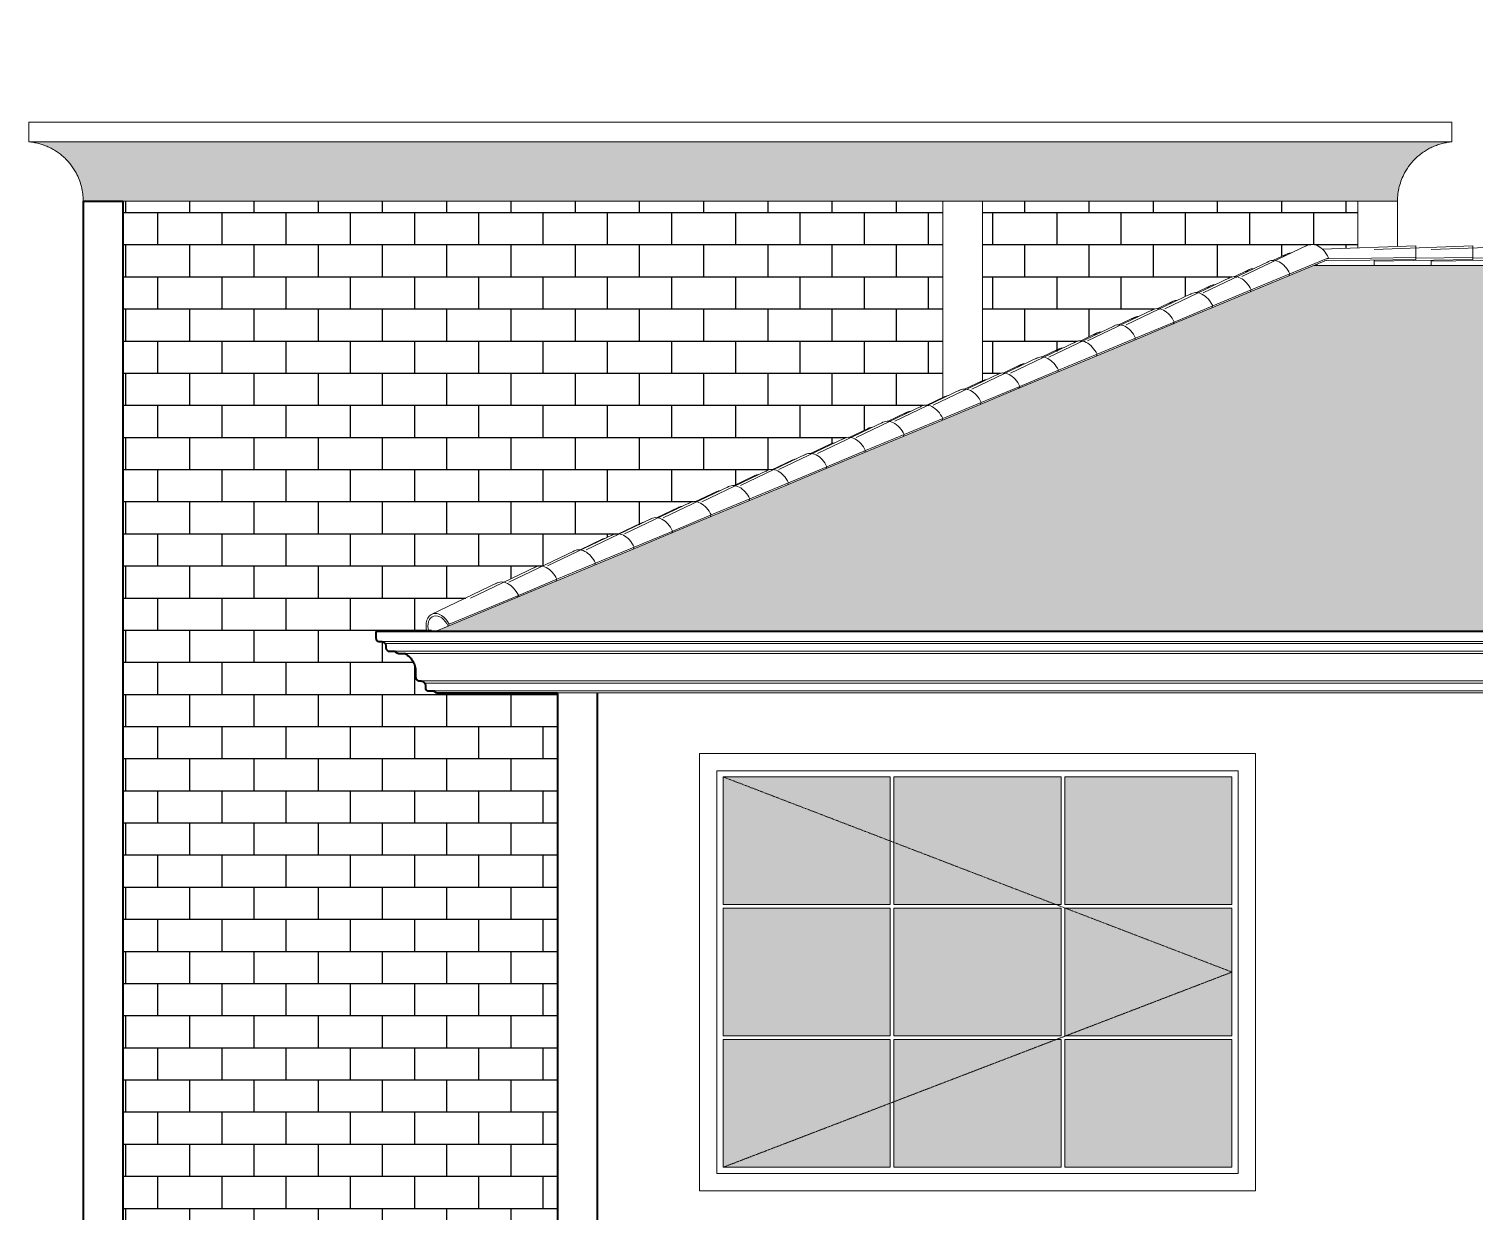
# Model space of a CAD drawing. Header units: inches. Extents: x 8351 to 42256, y 21052 to 33437.
# Drawn here: x 25057 to 25349.5, y 25342.5 to 25581.7 of the extents above; entities that cross this region are included whole.
import ezdxf

# ---------------------------------------------------------------- set-up
doc = ezdxf.new("R2010")
doc.units = ezdxf.units.IN
doc.header["$MEASUREMENT"] = 0
doc.linetypes.add('Dash 1_16_', pattern=[0.125, 0.0625, -0.0625])
for name, color, linetype, lineweight in [('A-COLS', 52, 'Continuous', 9), ('A-GENM', 13, 'Continuous', 9), ('A-GLAZ', 160, 'Continuous', 13), ('A-ROOF', 7, 'Continuous', 9), ('A-ROOF-OTLN', 7, 'Continuous', 9)]:
    doc.layers.add(name, color=color, linetype=linetype, lineweight=lineweight)

# ---------------------------------------------------------------- blocks, each defined once
blk = doc.blocks.new('Casement 3x3 with Trim - 36_ x 48_ 7-170088-South')
at = {"layer": 'A-GLAZ', "lineweight": 9}
for p, q in [((-516.82, 236.25), (-629.32, 236.25)), ((-629.32, 236.25), (-629.32, 147.75)), ((-516.82, 147.75), (-516.82, 236.25)), ((-625.82, 151.25), (-625.82, 232.75)), ((-625.82, 232.75), (-520.32, 232.75)), ((-624.57, 205.67), (-624.57, 231.5)), ((-624.57, 231.5), (-590.74, 231.5)), ((-590.74, 231.5), (-590.74, 205.67)), ((-589.99, 205.67), (-589.99, 231.5)), ((-589.99, 231.5), (-556.16, 231.5)), ((-556.16, 231.5), (-556.16, 205.67)), ((-555.41, 205.67), (-555.41, 231.5)), ((-555.41, 231.5), (-521.57, 231.5)), ((-521.57, 231.5), (-521.57, 205.67)), ((-520.32, 232.75), (-520.32, 151.25)), ((-590.74, 205.67), (-624.57, 205.67)), ((-624.57, 179.08), (-624.57, 204.92)), ((-624.57, 204.92), (-590.74, 204.92)), ((-590.74, 204.92), (-590.74, 179.08)), ((-556.16, 205.67), (-589.99, 205.67)), ((-589.99, 179.08), (-589.99, 204.92)), ((-589.99, 204.92), (-556.16, 204.92)), ((-556.16, 204.92), (-556.16, 179.08)), ((-521.57, 205.67), (-555.41, 205.67)), ((-555.41, 179.08), (-555.41, 204.92)), ((-555.41, 204.92), (-521.57, 204.92)), ((-521.57, 204.92), (-521.57, 179.08)), ((-590.74, 179.08), (-624.57, 179.08)), ((-556.16, 179.08), (-589.99, 179.08)), ((-521.57, 179.08), (-555.41, 179.08)), ((-624.57, 152.5), (-624.57, 178.33)), ((-624.57, 178.33), (-590.74, 178.33)), ((-590.74, 178.33), (-590.74, 152.5)), ((-589.99, 152.5), (-589.99, 178.33)), ((-589.99, 178.33), (-556.16, 178.33)), ((-556.16, 178.33), (-556.16, 152.5)), ((-555.41, 152.5), (-555.41, 178.33)), ((-555.41, 178.33), (-521.57, 178.33)), ((-521.57, 178.33), (-521.57, 152.5)), ((-590.74, 152.5), (-624.57, 152.5)), ((-556.16, 152.5), (-589.99, 152.5)), ((-521.57, 152.5), (-555.41, 152.5)), ((-520.32, 151.25), (-625.82, 151.25)), ((-629.32, 147.75), (-516.82, 147.75))]:
    blk.add_line(p, q, dxfattribs=at)
at = {"layer": 'A-GLAZ', "linetype": 'Dash 1_16_', "lineweight": 9}
for p, q in [((-521.57, 192), (-624.57, 231.5)), ((-521.57, 192), (-624.57, 231.5)), ((-624.57, 152.5), (-521.57, 192)), ((-521.57, 192), (-624.57, 152.5))]:
    blk.add_line(p, q, dxfattribs=at)
blk = doc.blocks.new('RoofCap_Boral_HighProfileClayTiles - Type as Specified in 07 32 00-196235-South')
at = {"layer": 'A-GENM'}
for p, q in [((-503.32, 338.25), (-484.35, 338.96)), ((-484.35, 336.61), (-502.3, 336.35)), ((-492.82, 338.21), (-472.82, 338.96)), ((-484.35, 338.96), (-484.35, 336.61)), ((-472.82, 336.61), (-484.35, 336.44)), ((-484.35, 336.61), (-484.35, 336.16)), ((-481.29, 338.21), (-461.29, 338.96)), ((-472.82, 338.96), (-472.82, 336.61)), ((-461.29, 336.61), (-472.82, 336.44)), ((-472.82, 336.61), (-472.82, 336.16)), ((-469.75, 338.21), (-449.75, 338.96)), ((-461.29, 338.96), (-461.29, 336.61)), ((-449.75, 336.61), (-461.29, 336.44)), ((-461.29, 336.61), (-461.29, 336.16)), ((-458.22, 338.21), (-438.22, 338.96)), ((-449.75, 338.96), (-449.75, 336.61)), ((-438.22, 336.61), (-449.75, 336.44)), ((-449.75, 336.61), (-449.75, 336.16)), ((-446.69, 338.21), (-426.69, 338.96)), ((-438.22, 338.96), (-438.22, 336.61)), ((-426.69, 336.61), (-438.22, 336.44)), ((-438.22, 336.61), (-438.22, 336.16)), ((-435.15, 338.21), (-415.15, 338.96)), ((-426.69, 338.96), (-426.69, 336.61)), ((-415.15, 336.61), (-426.69, 336.44)), ((-426.69, 336.61), (-426.69, 336.16)), ((-423.62, 338.21), (-403.62, 338.96)), ((-415.15, 338.96), (-415.15, 336.61)), ((-403.62, 336.61), (-415.15, 336.44)), ((-415.15, 336.61), (-415.15, 336.16)), ((-412.09, 338.21), (-392.09, 338.96)), ((-403.62, 338.96), (-403.62, 336.61)), ((-392.09, 336.61), (-403.62, 336.44)), ((-403.62, 336.61), (-403.62, 336.16)), ((-400.55, 338.21), (-380.55, 338.96)), ((-392.09, 338.96), (-392.09, 336.61)), ((-380.55, 336.61), (-392.09, 336.44)), ((-392.09, 336.61), (-392.09, 336.16)), ((-389.02, 338.21), (-369.02, 338.96)), ((-380.55, 338.96), (-380.55, 336.61)), ((-369.02, 336.61), (-380.55, 336.44)), ((-380.55, 336.61), (-380.55, 336.16)), ((-377.48, 338.21), (-357.48, 338.96)), ((-369.02, 338.96), (-369.02, 336.61)), ((-357.48, 336.61), (-369.02, 336.44)), ((-369.02, 336.61), (-369.02, 336.16)), ((-365.95, 338.21), (-345.95, 338.96)), ((-357.48, 338.96), (-357.48, 336.61)), ((-345.95, 336.61), (-357.48, 336.44)), ((-357.48, 336.61), (-357.48, 336.16)), ((-354.42, 338.21), (-334.42, 338.96)), ((-345.95, 338.96), (-345.95, 336.61)), ((-345.95, 336.61), (-345.95, 336.16)), ((-334.42, 336.61), (-345.95, 336.44)), ((-334.42, 338.96), (-334.42, 336.61)), ((-334.42, 336.61), (-334.42, 336.16)), ((-504.35, 335.01), (-504.35, 335.29)), ((-484.35, 336.16), (-502.89, 335.89)), ((-472.82, 336.16), (-492.82, 335.87)), ((-492.82, 335.87), (-492.82, 336.03)), ((-492.82, 335.01), (-492.82, 335.86)), ((-461.29, 336.16), (-481.29, 335.87)), ((-481.29, 335.87), (-481.29, 336.03)), ((-481.29, 335.01), (-481.29, 335.86)), ((-449.75, 336.16), (-469.75, 335.87)), ((-469.75, 335.87), (-469.75, 336.03)), ((-469.75, 335.01), (-469.75, 335.86)), ((-438.22, 336.16), (-458.22, 335.87)), ((-458.22, 335.87), (-458.22, 336.03)), ((-458.22, 335.01), (-458.22, 335.86)), ((-426.69, 336.16), (-446.69, 335.87)), ((-446.69, 335.87), (-446.69, 336.03)), ((-446.69, 335.01), (-446.69, 335.86)), ((-415.15, 336.16), (-435.15, 335.87)), ((-435.15, 335.87), (-435.15, 336.03)), ((-435.15, 335.01), (-435.15, 335.86)), ((-403.62, 336.16), (-423.62, 335.87)), ((-423.62, 335.87), (-423.62, 336.03)), ((-423.62, 335.01), (-423.62, 335.86)), ((-392.09, 336.16), (-412.09, 335.87)), ((-412.09, 335.87), (-412.09, 336.03)), ((-412.09, 335.01), (-412.09, 335.86)), ((-380.55, 336.16), (-400.55, 335.87)), ((-400.55, 335.87), (-400.55, 336.03)), ((-400.55, 335.01), (-400.55, 335.86)), ((-369.02, 336.16), (-389.02, 335.87)), ((-389.02, 335.87), (-389.02, 336.03)), ((-389.02, 335.01), (-389.02, 335.86)), ((-357.48, 336.16), (-377.48, 335.87)), ((-377.48, 335.87), (-377.48, 336.03)), ((-377.48, 335.01), (-377.48, 335.86)), ((-345.95, 336.16), (-365.95, 335.87)), ((-365.95, 335.87), (-365.95, 336.03)), ((-365.95, 335.01), (-365.95, 335.86)), ((-334.42, 336.16), (-354.42, 335.87)), ((-354.42, 335.87), (-354.42, 336.03)), ((-354.42, 335.01), (-354.42, 335.86)), ((-334.42, 336.18), (-334.42, 335.36))]:
    blk.add_line(p, q, dxfattribs=at)
blk = doc.blocks.new('RoofCap_Boral_HighProfileClayTiles - Type as Specified in 07 32 00-196177-South')
at = {"layer": 'A-GENM'}
for p, q in [((-506.32, 339.06), (-519.58, 332.73)), ((-502.04, 336.55), (-509.85, 333.29)), ((-514.12, 335.81), (-527.38, 329.47)), ((-502.47, 336.06), (-510.05, 332.91)), ((-521.93, 332.56), (-535.19, 326.22)), ((-510.05, 332.91), (-517.86, 329.65)), ((-509.85, 333.3), (-517.66, 330.04)), ((-509.85, 333.3), (-510.05, 332.91)), ((-529.74, 329.3), (-543, 322.97)), ((-517.86, 329.65), (-525.66, 326.4)), ((-517.66, 330.04), (-525.47, 326.79)), ((-517.66, 330.04), (-517.86, 329.65)), ((-537.55, 326.05), (-550.81, 319.71)), ((-525.66, 326.4), (-533.47, 323.15)), ((-525.47, 326.79), (-533.27, 323.54)), ((-525.47, 326.79), (-525.66, 326.4)), ((-545.35, 322.8), (-558.61, 316.46)), ((-533.47, 323.15), (-541.28, 319.89)), ((-533.27, 323.54), (-541.08, 320.28)), ((-533.27, 323.54), (-533.47, 323.15)), ((-553.16, 319.54), (-566.42, 313.21)), ((-541.28, 319.89), (-549.09, 316.64)), ((-541.08, 320.28), (-548.89, 317.03)), ((-541.08, 320.28), (-541.28, 319.89)), ((-560.97, 316.29), (-574.23, 309.95)), ((-549.09, 316.64), (-556.89, 313.39)), ((-548.89, 317.03), (-556.7, 313.78)), ((-548.89, 317.03), (-549.09, 316.64)), ((-568.77, 313.04), (-582.04, 306.7)), ((-556.89, 313.39), (-564.7, 310.13)), ((-556.7, 313.78), (-564.5, 310.52)), ((-556.7, 313.78), (-556.89, 313.39)), ((-556.89, 313.39), (-556.89, 313.39)), ((-564.7, 310.13), (-572.51, 306.88)), ((-564.5, 310.52), (-572.31, 307.27)), ((-564.5, 310.52), (-564.7, 310.13)), ((-576.58, 309.79), (-589.84, 303.45)), ((-572.31, 307.27), (-580.12, 304.02)), ((-572.31, 307.27), (-572.51, 306.88)), ((-584.39, 306.53), (-597.65, 300.19)), ((-572.51, 306.88), (-580.32, 303.63)), ((-592.2, 303.28), (-605.46, 296.94)), ((-580.32, 303.63), (-588.12, 300.38)), ((-580.12, 304.02), (-587.93, 300.76)), ((-580.12, 304.02), (-580.32, 303.63)), ((-600, 300.03), (-613.27, 293.69)), ((-588.12, 300.38), (-595.93, 297.12)), ((-587.93, 300.76), (-595.73, 297.51)), ((-587.93, 300.76), (-588.12, 300.38)), ((-607.81, 296.77), (-621.07, 290.44)), ((-595.93, 297.12), (-603.74, 293.87)), ((-595.73, 297.51), (-603.54, 294.26)), ((-595.73, 297.51), (-595.93, 297.12)), ((-615.62, 293.52), (-628.88, 287.18)), ((-603.74, 293.87), (-611.55, 290.62)), ((-603.54, 294.26), (-611.35, 291)), ((-603.54, 294.26), (-603.74, 293.87)), ((-623.43, 290.27), (-636.69, 283.93)), ((-611.55, 290.62), (-619.35, 287.36)), ((-611.35, 291.01), (-619.15, 287.75)), ((-611.35, 291.01), (-611.55, 290.62)), ((-631.23, 287.01), (-644.5, 280.68)), ((-619.35, 287.36), (-627.16, 284.11)), ((-619.15, 287.75), (-626.96, 284.5)), ((-619.15, 287.75), (-619.35, 287.36)), ((-639.04, 283.76), (-652.3, 277.42)), ((-627.16, 284.11), (-634.97, 280.86)), ((-626.96, 284.5), (-634.77, 281.25)), ((-626.96, 284.5), (-627.16, 284.11)), ((-634.97, 280.86), (-642.78, 277.6)), ((-634.77, 281.25), (-642.58, 277.99)), ((-634.77, 281.25), (-634.97, 280.86)), ((-646.85, 280.51), (-660.11, 274.17)), ((-642.58, 277.99), (-650.38, 274.74)), ((-642.58, 277.99), (-642.78, 277.6)), ((-654.66, 277.25), (-667.92, 270.92)), ((-642.78, 277.6), (-650.58, 274.35)), ((-662.46, 274), (-675.72, 267.66)), ((-650.58, 274.35), (-658.37, 271.11)), ((-650.38, 274.74), (-658.19, 271.49)), ((-650.38, 274.74), (-650.58, 274.35)), ((-670.27, 270.75), (-683.53, 264.41)), ((-658.39, 271.1), (-666.2, 267.84)), ((-658.19, 271.49), (-666, 268.23)), ((-658.19, 271.49), (-658.39, 271.1)), ((-666.2, 267.84), (-680.23, 262)), ((-666, 268.23), (-680.04, 262.38)), ((-666, 268.23), (-666.2, 267.84)), ((-680.23, 262), (-680.04, 262.38))]:
    blk.add_line(p, q, dxfattribs=at)
for centre, major_axis, start_param, end_param in [((-504.59, 335.18), (-1.63, 3.92), 4.779079, 6.450308), ((-512.4, 331.93), (-1.63, 3.92), 4.779079, 6.450308), ((-520.2, 328.67), (-1.63, 3.92), 4.779079, 6.450308), ((-528.01, 325.42), (-1.63, 3.92), 4.779079, 6.450308), ((-535.82, 322.17), (-1.63, 3.92), 4.779079, 6.450308), ((-543.63, 318.92), (-1.63, 3.92), 4.779079, 6.450308), ((-551.43, 315.66), (-1.63, 3.92), 4.779079, 6.450308), ((-559.24, 312.41), (-1.63, 3.92), 4.779079, 6.450308), ((-567.05, 309.16), (-1.63, 3.92), 4.779079, 6.450308), ((-574.86, 305.9), (-1.63, 3.92), 4.779079, 6.450308), ((-582.66, 302.65), (-1.63, 3.92), 4.779079, 6.450308), ((-590.47, 299.4), (-1.63, 3.92), 4.779079, 6.450308), ((-598.28, 296.14), (-1.63, 3.92), 4.779079, 6.450308), ((-606.09, 292.89), (-1.63, 3.92), 4.779079, 6.450308), ((-613.89, 289.64), (-1.63, 3.92), 4.779079, 6.450308), ((-621.7, 286.38), (-1.63, 3.92), 4.779079, 6.450308), ((-629.51, 283.13), (-1.63, 3.92), 4.779079, 6.450308), ((-637.32, 279.88), (-1.63, 3.92), 4.779079, 6.450308), ((-645.12, 276.63), (-1.63, 3.92), 4.779079, 6.450308), ((-652.93, 273.37), (-1.63, 3.92), 4.779079, 6.450308), ((-660.74, 270.12), (-1.63, 3.92), 4.779079, 6.450308), ((-668.55, 266.87), (-1.63, 3.92), 4.779079, 6.450308), ((-682.11, 261.21), (-1.35, 3.23), 4.793077, 7.668752), ((-682.11, 261.21), (-1.15, 2.77), 4.712389, 7.684921)]:
    blk.add_ellipse(centre, major_axis=major_axis, ratio=0.67828, start_param=start_param, end_param=end_param, dxfattribs=at)
blk = doc.blocks.new('RoofCap_Boral_HighProfileClayTiles - Type as Specified in 07 32 00-198988-South')
at = {"layer": 'A-GENM'}
for p, q in [((-513.33, 335.96), (-510.43, 337.35)), ((-521.13, 332.71), (-518.12, 334.14)), ((-528.92, 329.45), (-525.82, 330.94)), ((-536.72, 326.2), (-533.51, 327.73)), ((-544.51, 322.95), (-541.21, 324.53)), ((-552.31, 319.69), (-548.9, 321.32)), ((-560.1, 316.44), (-556.59, 318.11)), ((-567.9, 313.18), (-564.29, 314.91)), ((-575.69, 309.93), (-571.98, 311.7)), ((-583.49, 306.68), (-579.67, 308.5)), ((-591.28, 303.42), (-587.37, 305.29)), ((-599.08, 300.17), (-595.06, 302.09)), ((-606.87, 296.91), (-602.76, 298.88)), ((-614.67, 293.66), (-610.45, 295.67)), ((-622.46, 290.41), (-618.14, 292.47)), ((-630.26, 287.15), (-625.84, 289.26)), ((-638.05, 283.9), (-633.53, 286.06)), ((-645.85, 280.64), (-641.23, 282.85)), ((-653.64, 277.39), (-648.92, 279.64))]:
    blk.add_line(p, q, dxfattribs=at)
for centre, start_param, end_param in [((-508.7, 333.47), 6.013691, 6.616974), ((-516.4, 330.26), 6.016516, 6.611386), ((-524.09, 327.05), 6.01934, 6.605798), ((-531.79, 323.85), 6.022165, 6.600211), ((-539.48, 320.64), 6.024989, 6.594623), ((-547.17, 317.44), 6.027813, 6.589035), ((-554.87, 314.23), 6.03652, 6.583447), ((-562.56, 311.03), 6.040064, 6.57786), ((-570.26, 307.82), 6.043607, 6.575739), ((-577.95, 304.61), 6.047151, 6.56871), ((-585.64, 301.41), 6.050695, 6.561681), ((-593.34, 298.2), 6.054238, 6.556912), ((-601.03, 295), 6.057782, 6.553686), ((-608.72, 291.79), 6.061326, 6.55046), ((-616.42, 288.59), 6.06487, 6.547234), ((-624.11, 285.38), 6.068413, 6.544008), ((-631.81, 282.17), 6.071957, 6.540782), ((-639.5, 278.97), 6.075501, 6.537556), ((-647.19, 275.76), 6.079044, 6.526935)]:
    blk.add_ellipse(centre, major_axis=(-1.63, 3.92), ratio=0.67828, start_param=start_param, end_param=end_param, dxfattribs=at)

msp = doc.modelspace()

# ---------------------------------------------------------------- hatches: boundary and pattern name
at = {"transparency": 33554544}
h = msp.add_hatch(dxfattribs=at)
h.set_pattern_fill('AR-RSHKE', scale=0.4, style=0)
h.set_pattern_definition([(0, (24972.56, 22814.565), (10.2, 4.8), [2.4, -2, 2.8, -1.2, 3.6, -1.6]), (0, (24974.96, 22814.765), (10.2, 4.8), [2, -7.6, 1.6, -2.4]), (0, (24979.76, 22814.265), (10.2, 4.8), [1.2, -12.4]), (90, (24972.56, 22814.5652), (-3.4, 4.8), [4.6, -14.6]), (90, (24974.96, 22814.5652), (-3.4, 4.8), [4.5, -14.7]), (90, (24976.96, 22814.5652), (-3.4, 4.8), [4.2, -15]), (90, (24979.76, 22814.2652), (-3.4, 4.8), [4.6, -14.6]), (90, (24980.96, 22814.2652), (-3.4, 4.8), [4.6, -14.6]), (90, (24984.56, 22814.5652), (-3.4, 4.8), [4.4, -14.8])])
h.paths.add_polyline_path([(25139.22, 25459.79), (25901.47, 25459.79), (25894.92, 25462.52), (25894.86, 25462.45), (25894.38, 25461.38), (25894.21, 25460.26), (25891.3, 25461.38), (25879.74, 25465.85), (25879.74, 25466.09), (25871.77, 25469.17), (25871.77, 25469.41), (25863.81, 25472.49), (25863.81, 25472.73), (25855.85, 25475.81), (25855.85, 25476.05), (25847.88, 25479.12), (25847.88, 25479.36), (25839.92, 25482.44), (25839.92, 25482.68), (25831.96, 25485.76), (25831.96, 25486), (25823.99, 25489.08), (25823.99, 25489.32), (25816.03, 25492.4), (25816.03, 25492.64), (25808.07, 25495.71), (25808.07, 25495.95), (25800.1, 25499.03), (25800.1, 25499.27), (25792.14, 25502.35), (25792.14, 25502.59), (25784.18, 25505.67), (25784.18, 25505.91), (25776.22, 25508.99), (25776.22, 25509.22), (25768.25, 25512.3), (25768.25, 25512.54), (25760.29, 25515.62), (25760.29, 25515.86), (25752.33, 25518.94), (25752.33, 25519.18), (25744.36, 25522.26), (25744.36, 25522.5), (25736.4, 25525.57), (25736.4, 25525.81), (25728.44, 25528.89), (25728.44, 25529.13), (25720.47, 25532.21), (25720.47, 25532.45), (25712.51, 25535.53), (25712.51, 25535.77), (25704.55, 25538.85), (25704.55, 25539.09), (25696.58, 25542.16), (25696.58, 25542.4), (25688.62, 25545.48), (25688.62, 25545.72), (25680.66, 25548.8), (25680.66, 25549.04), (25672.7, 25552.12), (25672.7, 25552.36), (25664.73, 25555.44), (25664.73, 25555.68), (25656.77, 25558.75), (25656.77, 25558.99), (25648.81, 25562.07), (25648.81, 25562.31), (25640.84, 25565.39), (25640.84, 25565.63), (25632.88, 25568.71), (25632.88, 25568.95), (25624.92, 25572.03), (25624.92, 25572.27), (25616.95, 25575.34), (25616.95, 25575.58), (25608.99, 25578.66), (25608.99, 25578.9), (25601.62, 25581.73), (25486.78, 25533.88), (25317.03, 25533.88), (25141.23, 25460.63)], flags=0)
at = {"lineweight": -2, "transparency": 33554671}
h = msp.add_hatch(color=7, dxfattribs=at)
edge = h.paths.add_edge_path()
edge.add_spline(control_points=[(25333.97, 25546.88), (25333.97, 25547.87), (25334.22, 25549.85), (25335.19, 25552.34), (25336.45, 25554.29), (25337.58, 25555.51), (25338.59, 25556.37), (25339.26, 25556.86), (25339.82, 25557.21), (25340.25, 25557.45), (25340.69, 25557.68), (25341.14, 25557.89), (25341.6, 25558.08), (25342.22, 25558.31), (25343.01, 25558.55), (25343.98, 25558.76), (25344.64, 25558.85), (25344.97, 25558.88)], knot_values=[0, 0, 0, 0, 0.166667, 0.333333, 0.444444, 0.555556, 0.611111, 0.666667, 0.694444, 0.722222, 0.75, 0.777778, 0.805556, 0.833333, 0.888889, 0.944444, 1, 1, 1, 1], degree=3, periodic=0)
edge.add_line((25344.55, 25558.88), (25056.97, 25558.88))
edge.add_spline(control_points=[(25056.97, 25558.88), (25057.3, 25558.85), (25057.96, 25558.76), (25058.93, 25558.55), (25059.72, 25558.31), (25060.35, 25558.08), (25060.95, 25557.83), (25061.55, 25557.54), (25062.12, 25557.21), (25062.54, 25556.94), (25062.95, 25556.66), (25063.35, 25556.36), (25063.74, 25556.05), (25064.23, 25555.61), (25064.82, 25555.02), (25065.46, 25554.26), (25066.03, 25553.45), (25066.88, 25552.03), (25067.54, 25550.32), (25067.91, 25548.36), (25067.97, 25547.37), (25067.97, 25546.88)], knot_values=[-1, -1, -1, -1, -0.944444, -0.888889, -0.833333, -0.805556, -0.777778, -0.722222, -0.694444, -0.666667, -0.638889, -0.611111, -0.583333, -0.555556, -0.5, -0.444444, -0.388889, -0.333333, -0.166667, -0.083333, 0, 0, 0, 0], degree=3, periodic=0)
edge.add_line((25067.97, 25546.88), (25075.97, 25546.88))
edge.add_line((25075.97, 25546.88), (25333.97, 25546.88))
h = msp.add_hatch()
h.set_pattern_fill('BRICK', color=16, scale=26)
h.set_pattern_definition([(0, (24972.56, 22814.565), (0, 6.5), []), (90, (24972.56, 22814.565), (-13, 8e-16), [6.5, -6.5]), (90, (24979.06, 22814.565), (-13, 8e-16), [-6.5, 6.5])])
edge = h.paths.add_edge_path()
edge.add_line((25163.97, 25447.37), (25139.56, 25447.37))
edge.add_spline(control_points=[(25139.56, 25447.37), (25139.51, 25447.37), (25139.43, 25447.38), (25139.34, 25447.41), (25139.28, 25447.44), (25139.23, 25447.47), (25139.19, 25447.5), (25139.15, 25447.53), (25139.12, 25447.57), (25139.08, 25447.61), (25139.05, 25447.67), (25139.02, 25447.73), (25139, 25447.77), (25139, 25447.79)], knot_values=[0, 0, 0, 0, 0.166667, 0.25, 0.333333, 0.375, 0.416667, 0.5, 0.541667, 0.583333, 0.666667, 0.75, 0.808715, 0.808715, 0.808715, 0.808715], degree=3, periodic=0)
edge.add_line((25138.29, 25447.79), (25137.47, 25447.79))
edge.add_spline(control_points=[(25137.81, 25447.79), (25137.76, 25447.79), (25137.68, 25447.8), (25137.59, 25447.83), (25137.53, 25447.86), (25137.48, 25447.89), (25137.44, 25447.92), (25137.4, 25447.95), (25137.37, 25447.99), (25137.33, 25448.03), (25137.3, 25448.08), (25137.26, 25448.15), (25137.23, 25448.25), (25137.22, 25448.33), (25137.22, 25448.38)], knot_values=[-1, -1, -1, -1, -0.833333, -0.75, -0.666667, -0.625, -0.583333, -0.5, -0.458333, -0.416667, -0.333333, -0.25, -0.166667, 0, 0, 0, 0], degree=3, periodic=0)
edge.add_line((25136.81, 25449.37), (25137.04, 25449.37))
edge.add_spline(control_points=[(25137.04, 25449.37), (25137.03, 25449.38), (25137.01, 25449.41), (25136.98, 25449.45), (25136.92, 25449.52), (25136.85, 25449.57), (25136.78, 25449.62), (25136.71, 25449.67), (25136.61, 25449.72), (25136.45, 25449.77), (25136.32, 25449.79), (25136.24, 25449.79)], knot_values=[-1, -1, -1, -1, -0.974627, -0.932961, -0.891294, -0.807961, -0.766294, -0.724627, -0.641294, -0.557961, -0.391294, -0.391294, -0.391294, -0.391294], degree=3, periodic=0)
edge.add_line((25136.24, 25449.79), (25135.59, 25449.79))
edge.add_spline(control_points=[(25136.1, 25449.79), (25136.02, 25449.79), (25135.91, 25449.8), (25135.76, 25449.85), (25135.68, 25449.89), (25135.61, 25449.94), (25135.55, 25449.98), (25135.49, 25450.03), (25135.44, 25450.09), (25135.39, 25450.15), (25135.34, 25450.23), (25135.29, 25450.33), (25135.24, 25450.48), (25135.22, 25450.59), (25135.22, 25450.67)], knot_values=[-1, -1, -1, -1, -0.833333, -0.75, -0.666667, -0.625, -0.583333, -0.5, -0.458333, -0.416667, -0.333333, -0.25, -0.166667, 0, 0, 0, 0], degree=3, periodic=0)
edge.add_line((25135.22, 25450.67), (25135.22, 25451.79))
edge.add_spline(control_points=[(25135.22, 25451.79), (25135.22, 25452.14), (25135.15, 25452.66), (25134.93, 25453.32), (25134.7, 25453.79), (25134.45, 25454.16), (25134.23, 25454.43), (25134.05, 25454.62), (25133.86, 25454.8), (25133.66, 25454.96), (25133.45, 25455.12), (25133.23, 25455.25), (25133.07, 25455.33), (25133, 25455.37)], knot_values=[-0.706808, -0.706808, -0.706808, -0.706808, -0.540141, -0.456808, -0.373474, -0.290141, -0.248474, -0.206808, -0.165141, -0.123474, -0.081808, -0.040141, 0, 0, 0, 0], degree=3, periodic=0)
edge.add_spline(control_points=[(25133, 25455.37), (25132.99, 25455.37), (25132.98, 25455.37), (25132.97, 25455.37)], knot_values=[0.995584, 0.995584, 0.995584, 0.995584, 1, 1, 1, 1], degree=3, periodic=0)
edge.add_line((25132.97, 25455.37), (25131.47, 25455.37))
edge.add_spline(control_points=[(25131.08, 25455.76), (25131.09, 25455.74), (25131.12, 25455.69), (25131.17, 25455.64), (25131.21, 25455.59), (25131.27, 25455.54), (25131.32, 25455.5), (25131.38, 25455.47), (25131.46, 25455.43), (25131.59, 25455.38), (25131.69, 25455.37), (25131.76, 25455.37)], knot_values=[0, 0, 0, 0, 0.083333, 0.125, 0.166667, 0.25, 0.291667, 0.333333, 0.416667, 0.5, 0.666667, 0.666667, 0.666667, 0.666667], degree=3, periodic=0)
edge.add_line((25131.05, 25455.79), (25129.55, 25455.79))
edge.add_spline(control_points=[(25130.01, 25455.79), (25129.94, 25455.79), (25129.84, 25455.8), (25129.71, 25455.85), (25129.63, 25455.88), (25129.57, 25455.92), (25129.52, 25455.96), (25129.46, 25456.01), (25129.42, 25456.06), (25129.37, 25456.11), (25129.32, 25456.18), (25129.28, 25456.27), (25129.23, 25456.4), (25129.22, 25456.51), (25129.22, 25456.58)], knot_values=[-1, -1, -1, -1, -0.833333, -0.75, -0.666667, -0.625, -0.583333, -0.5, -0.458333, -0.416667, -0.333333, -0.25, -0.166667, 0, 0, 0, 0], degree=3, periodic=0)
edge.add_spline(control_points=[(25129.04, 25457.37), (25129.03, 25457.38), (25129.01, 25457.41), (25128.98, 25457.45), (25128.92, 25457.52), (25128.85, 25457.57), (25128.78, 25457.62), (25128.71, 25457.67), (25128.61, 25457.72), (25128.45, 25457.77), (25128.32, 25457.79), (25128.24, 25457.79)], knot_values=[-1, -1, -1, -1, -0.974627, -0.932961, -0.891294, -0.807961, -0.766294, -0.724627, -0.641294, -0.557961, -0.391294, -0.391294, -0.391294, -0.391294], degree=3, periodic=0)
edge.add_line((25128.24, 25457.79), (25127.47, 25457.79))
edge.add_spline(control_points=[(25127.81, 25457.79), (25127.76, 25457.79), (25127.68, 25457.8), (25127.59, 25457.83), (25127.53, 25457.86), (25127.48, 25457.89), (25127.44, 25457.92), (25127.4, 25457.95), (25127.37, 25457.99), (25127.33, 25458.03), (25127.3, 25458.08), (25127.26, 25458.15), (25127.23, 25458.25), (25127.22, 25458.33), (25127.22, 25458.38)], knot_values=[-1, -1, -1, -1, -0.833333, -0.75, -0.666667, -0.625, -0.583333, -0.5, -0.458333, -0.416667, -0.333333, -0.25, -0.166667, 0, 0, 0, 0], degree=3, periodic=0)
edge.add_line((25127.22, 25458.38), (25127.22, 25459.79))
edge.add_line((25127.22, 25459.79), (25137.53, 25459.79))
edge.add_ellipse((25139.93, 25460.09), major_axis=(-1.35, 3.23), ratio=0.67828, start_angle=-85.3769, end_angle=79.3584, ccw=False)
edge.add_line((25138.09, 25463.08), (25152.09, 25469.77))
edge.add_ellipse((25153.5, 25465.74), major_axis=(-1.63, 3.92), ratio=0.67828, start_angle=-24.0631, end_angle=9.5754, ccw=False)
edge.add_line((25153.09, 25469.78), (25159.89, 25473.03))
edge.add_ellipse((25161.31, 25468.99), major_axis=(-1.63, 3.92), ratio=0.67828, start_angle=-24.0631, end_angle=9.5754, ccw=False)
edge.add_line((25160.9, 25473.03), (25167.64, 25476.25))
edge.add_ellipse((25169.11, 25472.25), major_axis=(-1.63, 3.92), ratio=0.67828, start_angle=-20.291, end_angle=9.5754, ccw=False)
edge.add_line((25168.5, 25476.31), (25173.16, 25478.54))
edge.add_ellipse((25174.85, 25474.64), major_axis=(-1.63, 3.92), ratio=0.67828, start_angle=-11.3461, end_angle=13.9658, ccw=False)
edge.add_line((25173.77, 25478.7), (25175.44, 25479.5))
edge.add_ellipse((25176.92, 25475.5), major_axis=(-1.63, 3.92), ratio=0.67828, start_angle=-20.0668, end_angle=9.5754, ccw=False)
edge.add_line((25176.3, 25479.57), (25180.84, 25481.74))
edge.add_ellipse((25182.54, 25477.84), major_axis=(-1.63, 3.92), ratio=0.67828, start_angle=-11.7082, end_angle=14.5744, ccw=False)
edge.add_line((25181.48, 25481.91), (25183.25, 25482.75))
edge.add_ellipse((25184.73, 25478.75), major_axis=(-1.63, 3.92), ratio=0.67828, start_angle=-19.8403, end_angle=9.5754, ccw=False)
edge.add_line((25184.09, 25482.82), (25188.54, 25484.95))
edge.add_ellipse((25190.24, 25481.05), major_axis=(-1.63, 3.92), ratio=0.67828, start_angle=-12.0612, end_angle=14.7592, ccw=False)
edge.add_line((25189.2, 25485.12), (25191.05, 25486))
edge.add_ellipse((25192.54, 25482.01), major_axis=(-1.63, 3.92), ratio=0.67828, start_angle=-19.6116, end_angle=9.5754, ccw=False)
edge.add_line((25191.89, 25486.07), (25196.24, 25488.15))
edge.add_ellipse((25197.93, 25484.25), major_axis=(-1.63, 3.92), ratio=0.67828, start_angle=-12.3055, end_angle=14.944, ccw=False)
edge.add_line((25196.91, 25488.33), (25199.14, 25489.39))
edge.add_ellipse((25200.34, 25485.26), major_axis=(-1.63, 3.92), ratio=0.67828, start_angle=-24.0631, end_angle=-19.3805)
edge.add_line((25199.68, 25489.33), (25203.93, 25491.36))
edge.add_ellipse((25205.63, 25487.46), major_axis=(-1.63, 3.92), ratio=0.67828, start_angle=-12.5086, end_angle=15.1289, ccw=False)
edge.add_line((25204.63, 25491.54), (25206.94, 25492.64))
edge.add_ellipse((25208.15, 25488.51), major_axis=(-1.63, 3.92), ratio=0.67828, start_angle=-24.0631, end_angle=-19.1471)
edge.add_line((25207.48, 25492.58), (25211.63, 25494.56))
edge.add_ellipse((25213.32, 25490.67), major_axis=(-1.63, 3.92), ratio=0.67828, start_angle=-12.7116, end_angle=15.3137, ccw=False)
edge.add_line((25212.34, 25494.75), (25214.74, 25495.89))
edge.add_ellipse((25215.96, 25491.77), major_axis=(-1.63, 3.92), ratio=0.67828, start_angle=-24.0631, end_angle=-18.9112)
edge.add_line((25215.27, 25495.84), (25219.29, 25497.75))
edge.add_line((25219.29, 25497.75), (25222.04, 25498.9))
edge.add_line((25222.04, 25498.9), (25222.54, 25499.14))
edge.add_ellipse((25223.77, 25495.02), major_axis=(-1.63, 3.92), ratio=0.67828, start_angle=-24.0631, end_angle=-18.6726)
edge.add_line((25223.07, 25499.09), (25227.02, 25500.98))
edge.add_ellipse((25228.71, 25497.08), major_axis=(-1.63, 3.92), ratio=0.67828, start_angle=-13.1177, end_angle=15.6834, ccw=False)
edge.add_line((25227.78, 25501.16), (25230.35, 25502.39))
edge.add_ellipse((25231.57, 25498.27), major_axis=(-1.63, 3.92), ratio=0.67828, start_angle=-24.0631, end_angle=-18.4315)
edge.add_line((25230.86, 25502.34), (25234.71, 25504.18))
edge.add_ellipse((25236.4, 25500.28), major_axis=(-1.63, 3.92), ratio=0.67828, start_angle=-13.3207, end_angle=15.9566, ccw=False)
edge.add_line((25235.49, 25504.37), (25238.15, 25505.64))
edge.add_ellipse((25239.38, 25501.52), major_axis=(-1.63, 3.92), ratio=0.67828, start_angle=-24.0631, end_angle=-18.1875)
edge.add_line((25238.66, 25505.6), (25241.97, 25507.18))
edge.add_line((25241.97, 25507.18), (25241.97, 25546.88))
edge.add_line((25241.97, 25546.88), (25075.97, 25546.88))
edge.add_line((25075.97, 25546.88), (25075.97, 25198.88))
edge.add_line((25075.97, 25198.88), (25163.97, 25198.88))
edge.add_line((25163.97, 25198.88), (25163.97, 25328.38))
edge.add_line((25163.97, 25328.38), (25163.97, 25333.38))
edge.add_line((25163.97, 25333.38), (25163.97, 25447.37))
edge = h.paths.add_edge_path()
edge.add_line((25311.62, 25536.22), (25316.26, 25538.16))
edge.add_ellipse((25317.46, 25534.06), major_axis=(-1.63, 3.92), ratio=0.67828, start_angle=-56.8501, end_angle=9.5754, ccw=False)
edge.add_line((25318.79, 25537.13), (25325.97, 25537.4))
edge.add_line((25325.97, 25537.4), (25325.97, 25546.88))
edge.add_line((25325.97, 25546.88), (25249.97, 25546.88))
edge.add_line((25249.97, 25546.88), (25249.97, 25510.64))
edge.add_ellipse((25251.79, 25506.7), major_axis=(-1.63, 3.92), ratio=0.67828, start_angle=-13.7268, end_angle=1.9837, ccw=False)
edge.add_line((25250.89, 25510.78), (25253.76, 25512.15))
edge.add_ellipse((25255, 25508.03), major_axis=(-1.63, 3.92), ratio=0.67828, start_angle=-24.0631, end_angle=-17.691)
edge.add_line((25254.25, 25512.11), (25257.78, 25513.79))
edge.add_ellipse((25259.48, 25509.9), major_axis=(-1.63, 3.92), ratio=0.67828, start_angle=-13.9298, end_angle=16.8836, ccw=False)
edge.add_line((25258.63, 25514), (25261.56, 25515.4))
edge.add_ellipse((25262.8, 25511.28), major_axis=(-1.63, 3.92), ratio=0.67828, start_angle=-24.0631, end_angle=-17.4381)
edge.add_line((25262.04, 25515.36), (25265.47, 25517))
edge.add_ellipse((25267.18, 25513.11), major_axis=(-1.63, 3.92), ratio=0.67828, start_angle=-14.1329, end_angle=17.2038, ccw=False)
edge.add_line((25266.35, 25517.21), (25269.36, 25518.65))
edge.add_ellipse((25270.61, 25514.54), major_axis=(-1.63, 3.92), ratio=0.67828, start_angle=-24.0631, end_angle=-17.1821)
edge.add_line((25269.83, 25518.61), (25273.17, 25520.21))
edge.add_ellipse((25274.87, 25516.31), major_axis=(-1.63, 3.92), ratio=0.67828, start_angle=-14.6317, end_angle=17.5239, ccw=False)
edge.add_line((25274.05, 25520.41), (25277.16, 25521.9))
edge.add_ellipse((25278.42, 25517.79), major_axis=(-1.63, 3.92), ratio=0.67828, start_angle=-24.0631, end_angle=-16.9227)
edge.add_line((25277.63, 25521.87), (25280.86, 25523.41))
edge.add_ellipse((25282.57, 25519.52), major_axis=(-1.63, 3.92), ratio=0.67828, start_angle=-14.7936, end_angle=17.8441, ccw=False)
edge.add_line((25281.76, 25523.62), (25284.97, 25525.15))
edge.add_ellipse((25286.23, 25521.04), major_axis=(-1.63, 3.92), ratio=0.67828, start_angle=-24.0631, end_angle=-16.6598)
edge.add_line((25285.42, 25525.12), (25288.55, 25526.61))
edge.add_ellipse((25290.26, 25522.72), major_axis=(-1.63, 3.92), ratio=0.67828, start_angle=-14.9554, end_angle=18.1642, ccw=False)
edge.add_line((25289.47, 25526.82), (25292.77, 25528.4))
edge.add_ellipse((25294.03, 25524.3), major_axis=(-1.63, 3.92), ratio=0.67828, start_angle=-24.0631, end_angle=-16.3933)
edge.add_line((25293.22, 25528.37), (25296.24, 25529.82))
edge.add_ellipse((25297.95, 25525.93), major_axis=(-1.63, 3.92), ratio=0.67828, start_angle=-15.1172, end_angle=18.4844, ccw=False)
edge.add_line((25297.19, 25530.03), (25300.57, 25531.65))
edge.add_ellipse((25301.84, 25527.55), major_axis=(-1.63, 3.92), ratio=0.67828, start_angle=-24.0631, end_angle=-16.1231)
edge.add_line((25301.01, 25531.63), (25304.18, 25533.14))
edge.add_ellipse((25305.65, 25529.14), major_axis=(-1.63, 3.92), ratio=0.67828, start_angle=-15.279, end_angle=1.9837, ccw=False)
edge.add_line((25304.86, 25533.22), (25308.64, 25535.03))
edge.add_ellipse((25309.65, 25530.8), major_axis=(-1.63, 3.92), ratio=0.67828, start_angle=-15.8488, end_angle=9.5754, ccw=False)
edge.add_ellipse((25309.65, 25530.8), major_axis=(-1.63, 3.92), ratio=0.67828, start_angle=-24.0631, end_angle=-15.8488, ccw=False)
edge.add_line((25308.83, 25534.9), (25311.62, 25536.22))
at = {"lineweight": 40, "transparency": 33554544}
h = msp.add_hatch(color=256, dxfattribs=at)
h.set_gradient(name='INVSPHERICAL')
h.paths.add_polyline_path([(25231.3, 25417.4), (25197.47, 25430.38), (25197.47, 25404.54), (25231.3, 25404.54)])
h.paths.add_polyline_path([(25231.3, 25430.38), (25197.47, 25430.38), (25231.3, 25417.4)], flags=17)
h.paths.add_polyline_path([(25265.89, 25430.38), (25232.05, 25430.38), (25232.05, 25417.11), (25264.83, 25404.54), (25265.89, 25404.54)])
h.paths.add_polyline_path([(25232.05, 25417.11), (25232.05, 25404.54), (25264.83, 25404.54)], flags=17)
h.paths.add_polyline_path([(25300.47, 25430.38), (25266.64, 25430.38), (25266.64, 25404.54), (25300.47, 25404.54)])
h = msp.add_hatch(color=256, dxfattribs=at)
h.set_gradient(name='INVSPHERICAL')
h.paths.add_polyline_path([(25231.3, 25403.79), (25197.47, 25403.79), (25197.47, 25377.96), (25231.3, 25377.96)])
h.paths.add_polyline_path([(25265.89, 25403.79), (25232.05, 25403.79), (25232.05, 25377.96), (25265.89, 25377.96)])
h.paths.add_polyline_path([(25300.47, 25390.88), (25266.79, 25403.79), (25266.64, 25403.79), (25266.64, 25377.96), (25266.79, 25377.96)])
h.paths.add_polyline_path([(25300.47, 25390.88), (25266.79, 25377.96), (25300.47, 25377.96)], flags=17)
h.paths.add_polyline_path([(25300.47, 25403.79), (25266.79, 25403.79), (25300.47, 25390.88)], flags=17)
h = msp.add_hatch(color=256, dxfattribs=at)
h.set_gradient(name='INVSPHERICAL')
h.paths.add_polyline_path([(25300.47, 25377.21), (25266.64, 25377.21), (25266.64, 25351.38), (25300.47, 25351.38)])
h.paths.add_polyline_path([(25265.89, 25377.21), (25264.83, 25377.21), (25232.05, 25364.64), (25232.05, 25351.38), (25265.89, 25351.38)])
h.paths.add_polyline_path([(25264.83, 25377.21), (25232.05, 25377.21), (25232.05, 25364.64)], flags=17)
h.paths.add_polyline_path([(25231.3, 25377.21), (25197.47, 25377.21), (25197.47, 25351.38), (25231.3, 25364.35)])
h.paths.add_polyline_path([(25231.3, 25364.35), (25197.47, 25351.38), (25231.3, 25351.38)])

# ---------------------------------------------------------------- linework, layer by layer
at = {"layer": 'A-COLS'}
for p, q in [((25056.97, 25562.88), (25344.97, 25562.88)), ((25056.97, 25562.88), (25056.97, 25558.88)), ((25344.97, 25562.88), (25344.97, 25558.88)), ((25344.97, 25558.88), (25056.97, 25558.88)), ((25056.97, 25558.88), (25344.97, 25558.88)), ((25075.97, 25546.88), (25333.97, 25546.88)), ((25241.97, 25546.88), (25241.97, 25507.14)), ((25249.97, 25546.88), (25249.97, 25510.48)), ((25325.97, 25546.88), (25325.97, 25537.38)), ((25333.97, 25546.88), (25333.97, 25537.69))]:
    msp.add_line(p, q, dxfattribs=at)
at = {"layer": 'A-COLS', "lineweight": 40}
for p, q in [((25067.97, 25546.88), (25067.97, 25198.88)), ((25067.97, 25546.88), (25075.97, 25546.88)), ((25075.97, 25546.88), (25075.97, 25198.88)), ((25913.47, 25459.79), (25127.22, 25459.79)), ((25127.22, 25459.79), (25127.22, 25458.38)), ((25127.81, 25457.79), (25128.24, 25457.79)), ((25129.22, 25456.8), (25129.22, 25456.58)), ((25130.01, 25455.79), (25131.08, 25455.79)), ((25131.76, 25455.37), (25132.97, 25455.37)), ((25135.22, 25451.79), (25135.22, 25450.67)), ((25136.1, 25449.79), (25136.24, 25449.79)), ((25137.22, 25448.8), (25137.22, 25448.38)), ((25137.81, 25447.79), (25139, 25447.79)), ((25139.56, 25447.37), (25163.97, 25447.37)), ((25163.97, 25447.37), (25163.97, 25333.38)), ((25171.97, 25447.37), (25171.97, 25333.38))]:
    msp.add_line(p, q, dxfattribs=at)
at = {"layer": 'A-COLS'}
for points, knots in [([(25067.97, 25546.88), (25067.97, 25547.37), (25067.91, 25548.36), (25067.54, 25550.32), (25066.88, 25552.03), (25066.03, 25553.45), (25065.46, 25554.26), (25064.82, 25555.02), (25064.23, 25555.61), (25063.74, 25556.05), (25063.35, 25556.36), (25062.95, 25556.66), (25062.54, 25556.94), (25062.12, 25557.21), (25061.55, 25557.54), (25060.95, 25557.83), (25060.35, 25558.08), (25059.72, 25558.31), (25058.93, 25558.55), (25057.96, 25558.76), (25057.3, 25558.85), (25056.97, 25558.88)], [-1, -1, -1, -1, -0.916667, -0.833333, -0.666667, -0.611111, -0.555556, -0.5, -0.444444, -0.416667, -0.388889, -0.361111, -0.333333, -0.305556, -0.277778, -0.222222, -0.194444, -0.166667, -0.111111, -0.055556, 0, 0, 0, 0]), ([(25344.97, 25558.88), (25344.64, 25558.85), (25343.98, 25558.76), (25343.01, 25558.55), (25342.22, 25558.31), (25341.6, 25558.08), (25341.14, 25557.89), (25340.69, 25557.68), (25340.25, 25557.45), (25339.82, 25557.21), (25339.26, 25556.86), (25338.59, 25556.37), (25337.58, 25555.51), (25336.45, 25554.29), (25335.19, 25552.34), (25334.22, 25549.85), (25333.97, 25547.87), (25333.97, 25546.88)], [0, 0, 0, 0, 0.055556, 0.111111, 0.166667, 0.194444, 0.222222, 0.25, 0.277778, 0.305556, 0.333333, 0.388889, 0.444444, 0.555556, 0.666667, 0.833333, 1, 1, 1, 1])]:
    msp.add_open_spline(points, degree=3, knots=knots, dxfattribs=at)
at = {"layer": 'A-COLS', "lineweight": 40}
for points, knots in [([(25127.22, 25458.38), (25127.22, 25458.33), (25127.23, 25458.25), (25127.26, 25458.15), (25127.3, 25458.08), (25127.33, 25458.03), (25127.37, 25457.99), (25127.4, 25457.95), (25127.44, 25457.92), (25127.48, 25457.89), (25127.53, 25457.86), (25127.59, 25457.83), (25127.68, 25457.8), (25127.76, 25457.79), (25127.81, 25457.79)], [-1, -1, -1, -1, -0.833333, -0.75, -0.666667, -0.583333, -0.541667, -0.5, -0.416667, -0.375, -0.333333, -0.25, -0.166667, 0, 0, 0, 0]), ([(25128.24, 25457.79), (25128.32, 25457.79), (25128.45, 25457.77), (25128.61, 25457.72), (25128.71, 25457.67), (25128.78, 25457.62), (25128.85, 25457.57), (25128.92, 25457.52), (25128.98, 25457.45), (25129.03, 25457.39), (25129.09, 25457.3), (25129.15, 25457.18), (25129.2, 25457.02), (25129.22, 25456.89), (25129.22, 25456.8)], [-1, -1, -1, -1, -0.833333, -0.75, -0.666667, -0.625, -0.583333, -0.5, -0.458333, -0.416667, -0.333333, -0.25, -0.166667, 0, 0, 0, 0]), ([(25129.22, 25456.58), (25129.22, 25456.51), (25129.23, 25456.4), (25129.28, 25456.27), (25129.32, 25456.18), (25129.37, 25456.11), (25129.42, 25456.06), (25129.46, 25456.01), (25129.52, 25455.96), (25129.57, 25455.92), (25129.63, 25455.88), (25129.71, 25455.85), (25129.84, 25455.8), (25129.94, 25455.79), (25130.01, 25455.79)], [-1, -1, -1, -1, -0.833333, -0.75, -0.666667, -0.583333, -0.541667, -0.5, -0.416667, -0.375, -0.333333, -0.25, -0.166667, 0, 0, 0, 0]), ([(25131.76, 25455.37), (25131.69, 25455.37), (25131.59, 25455.38), (25131.46, 25455.43), (25131.38, 25455.47), (25131.32, 25455.5), (25131.27, 25455.54), (25131.21, 25455.59), (25131.17, 25455.64), (25131.12, 25455.69), (25131.09, 25455.74), (25131.08, 25455.76)], [0, 0, 0, 0, 0.1666667, 0.25, 0.3333333, 0.375, 0.4166667, 0.5, 0.5416667, 0.5833333, 0.6666667, 0.6666667, 0.6666667, 0.6666667]), ([(25132.98, 25455.38), (25133.06, 25455.34), (25133.22, 25455.26), (25133.45, 25455.12), (25133.66, 25454.96), (25133.86, 25454.8), (25134.05, 25454.62), (25134.23, 25454.43), (25134.45, 25454.16), (25134.7, 25453.79), (25134.93, 25453.32), (25135.15, 25452.66), (25135.22, 25452.14), (25135.22, 25451.79)], [-0.7093811, -0.7093811, -0.7093811, -0.7093811, -0.6666667, -0.625, -0.5833333, -0.5416667, -0.5, -0.4583333, -0.4166667, -0.3333333, -0.25, -0.1666667, 0, 0, 0, 0]), ([(25135.22, 25450.67), (25135.22, 25450.59), (25135.24, 25450.48), (25135.29, 25450.33), (25135.34, 25450.23), (25135.39, 25450.15), (25135.44, 25450.09), (25135.49, 25450.03), (25135.55, 25449.98), (25135.61, 25449.94), (25135.68, 25449.89), (25135.76, 25449.85), (25135.91, 25449.8), (25136.02, 25449.79), (25136.1, 25449.79)], [-1, -1, -1, -1, -0.833333, -0.75, -0.666667, -0.583333, -0.541667, -0.5, -0.416667, -0.375, -0.333333, -0.25, -0.166667, 0, 0, 0, 0]), ([(25136.24, 25449.79), (25136.32, 25449.79), (25136.45, 25449.77), (25136.61, 25449.72), (25136.71, 25449.67), (25136.78, 25449.62), (25136.85, 25449.57), (25136.92, 25449.52), (25136.98, 25449.45), (25137.03, 25449.39), (25137.09, 25449.3), (25137.15, 25449.18), (25137.2, 25449.02), (25137.22, 25448.89), (25137.22, 25448.8)], [-1, -1, -1, -1, -0.833333, -0.75, -0.666667, -0.625, -0.583333, -0.5, -0.458333, -0.416667, -0.333333, -0.25, -0.166667, 0, 0, 0, 0]), ([(25137.22, 25448.38), (25137.22, 25448.33), (25137.23, 25448.25), (25137.26, 25448.15), (25137.3, 25448.08), (25137.33, 25448.03), (25137.37, 25447.99), (25137.4, 25447.95), (25137.44, 25447.92), (25137.48, 25447.89), (25137.53, 25447.86), (25137.59, 25447.83), (25137.68, 25447.8), (25137.76, 25447.79), (25137.81, 25447.79)], [-1, -1, -1, -1, -0.833333, -0.75, -0.666667, -0.583333, -0.541667, -0.5, -0.416667, -0.375, -0.333333, -0.25, -0.166667, 0, 0, 0, 0]), ([(25139.56, 25447.37), (25139.51, 25447.37), (25139.43, 25447.38), (25139.34, 25447.41), (25139.28, 25447.44), (25139.23, 25447.47), (25139.19, 25447.5), (25139.15, 25447.53), (25139.12, 25447.57), (25139.08, 25447.61), (25139.05, 25447.67), (25139.02, 25447.73), (25139, 25447.77), (25139, 25447.79)], [0, 0, 0, 0, 0.1666667, 0.25, 0.3333333, 0.375, 0.4166667, 0.5, 0.5416667, 0.5833333, 0.6666667, 0.75, 0.8087146, 0.8087146, 0.8087146, 0.8087146])]:
    msp.add_open_spline(points, degree=3, knots=knots, dxfattribs=at)
at = {"layer": 'A-ROOF'}
for p, q in [((25486.78, 25533.88), (25317.03, 25533.88)), ((25141.81, 25460.87), (25139.22, 25459.79)), ((25139.22, 25459.79), (25928.44, 25459.79))]:
    msp.add_line(p, q, dxfattribs=at)
at = {"layer": 'A-ROOF-OTLN'}
for p, q in [((25128.24, 25457.79), (25912.44, 25457.79)), ((25129.04, 25457.37), (25911.65, 25457.37)), ((25131.08, 25455.79), (25909.88, 25455.79)), ((25132.97, 25455.37), (25907.93, 25455.37)), ((25136.24, 25449.79), (25904.42, 25449.79)), ((25137.04, 25449.37), (25903.65, 25449.37)), ((25139, 25447.79), (25901.94, 25447.79)), ((25163.97, 25447.37), (25876.97, 25447.37))]:
    msp.add_line(p, q, dxfattribs=at)
msp.add_open_spline([(25133.1, 25455.37), (25133.06, 25455.37), (25133.01, 25455.37), (25132.97, 25455.37)], degree=3, dxfattribs=at)

# ---------------------------------------------------------------- block references
at = {"layer": 'A-GENM'}
for name in ['RoofCap_Boral_HighProfileClayTiles - Type as Specified in 07 32 00-196177-South', 'RoofCap_Boral_HighProfileClayTiles - Type as Specified in 07 32 00-198988-South', 'RoofCap_Boral_HighProfileClayTiles - Type as Specified in 07 32 00-196235-South']:
    msp.add_blockref(name, (25822.04, 25198.88), dxfattribs=at)
at = {"layer": 'A-GLAZ'}
msp.add_blockref('Casement 3x3 with Trim - 36_ x 48_ 7-170088-South', (25822.04, 25198.88), dxfattribs=at)

doc.saveas('drawing.dxf')
